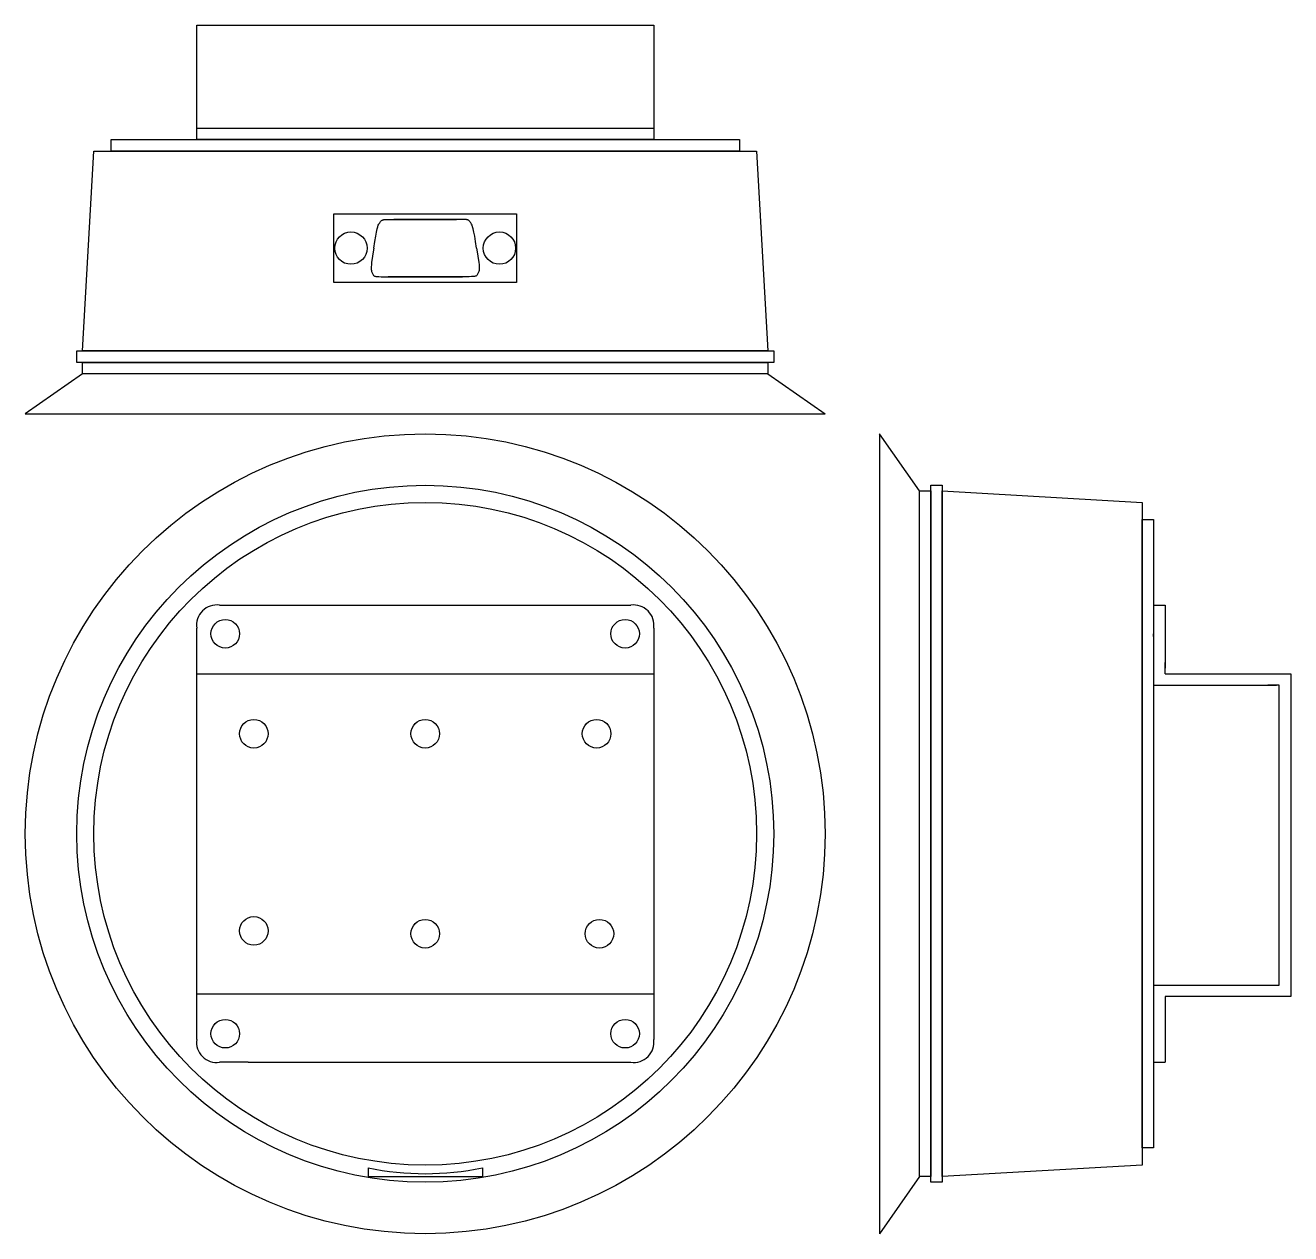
# Model space of a CAD drawing. Extents: x 15 to 236, y 35 to 246.
import ezdxf

# ---------------------------------------------------------------- set-up
doc = ezdxf.new("R2010")
doc.units = 0
doc.header["$LTSCALE"] = 0.5
doc.layers.add('1', color=7, linetype='CONTINUOUS')
doc.layers.add('2', color=7, linetype='CONTINUOUS')

# ---------------------------------------------------------------- blocks, each defined once
blk = doc.blocks.new('INDSENS3-G3')
at = {"layer": '1', "color": 7}
blk.add_lwpolyline([(101, 201.5), (69, 201.5), (69, 213.5), (101, 213.5)], close=True, dxfattribs=at)
for centre in [(72, 207.5), (98, 207.5)]:
    blk.add_circle(centre, 2.83, dxfattribs=at)
blk = doc.blocks.new('INDSENS3-G2')
at = {"layer": '1', "color": 7}
for p, q in [((79.5, 212.5), (90.5, 212.5)), ((90.5, 212.5), (79.5, 212.5)), ((78.5, 202.5), (91.5, 202.5)), ((91.5, 202.5), (78.5, 202.5))]:
    blk.add_line(p, q, dxfattribs=at)
for points in [[(76, 207.5), (76.17619, 208.6774), (76.33138, 209.6068), (76.46802, 210.3213), (76.58854, 210.8542), (76.69539, 211.2386), (76.79102, 211.5078), (76.87785, 211.695), (76.95833, 211.8333), (77.03459, 211.9507), (77.10742, 212.0534), (77.17733, 212.1424), (77.24479, 212.2188), (77.3103, 212.2834), (77.37435, 212.3372), (77.43742, 212.3813), (77.5, 212.4167), (77.56258, 212.4442), (77.62565, 212.4648), (77.6897, 212.4797), (77.75521, 212.4896), (77.82267, 212.4956), (77.89258, 212.4987), (77.96541, 212.4998), (78.04167, 212.5), (78.12313, 212.5), (78.2168, 212.5), (78.33097, 212.5), (78.47396, 212.5), (78.65405, 212.5), (78.87956, 212.5), (79.15877, 212.5), (79.5, 212.5)], [(94, 207.5), (93.82381, 208.6774), (93.66862, 209.6068), (93.53198, 210.3213), (93.41146, 210.8542), (93.30461, 211.2386), (93.20898, 211.5078), (93.12215, 211.695), (93.04167, 211.8333), (92.96541, 211.9507), (92.89258, 212.0534), (92.82267, 212.1424), (92.75521, 212.2188), (92.6897, 212.2834), (92.62565, 212.3372), (92.56258, 212.3813), (92.5, 212.4167), (92.43742, 212.4442), (92.37435, 212.4648), (92.3103, 212.4797), (92.24479, 212.4896), (92.17733, 212.4956), (92.10742, 212.4987), (92.03459, 212.4998), (91.95833, 212.5), (91.87687, 212.5), (91.7832, 212.5), (91.66903, 212.5), (91.52604, 212.5), (91.34595, 212.5), (91.12044, 212.5), (90.84123, 212.5), (90.5, 212.5)], [(76, 207.5), (75.83512, 206.4875), (75.71224, 205.681), (75.62646, 205.0522), (75.57292, 204.5729), (75.54671, 204.2147), (75.54297, 203.9492), (75.5568, 203.7482), (75.58333, 203.5833), (75.61841, 203.4312), (75.66081, 203.2878), (75.71004, 203.1541), (75.76563, 203.0313), (75.82707, 202.9201), (75.89388, 202.8216), (75.96558, 202.7368), (76.04167, 202.6667), (76.12508, 202.6117), (76.23242, 202.5703), (76.38371, 202.5407), (76.59896, 202.5208), (76.89819, 202.5088), (77.30143, 202.5026), (77.82869, 202.5003), (78.5, 202.5)], [(94, 207.5), (94.16488, 206.4875), (94.28776, 205.681), (94.37354, 205.0522), (94.42708, 204.5729), (94.45329, 204.2147), (94.45703, 203.9492), (94.4432, 203.7482), (94.41667, 203.5833), (94.38159, 203.4312), (94.33919, 203.2878), (94.28996, 203.1541), (94.23438, 203.0313), (94.17293, 202.9201), (94.10612, 202.8216), (94.03442, 202.7368), (93.95833, 202.6667), (93.87492, 202.6117), (93.76758, 202.5703), (93.61629, 202.5407), (93.40104, 202.5208), (93.10181, 202.5088), (92.69857, 202.5026), (92.17131, 202.5003), (91.5, 202.5)]]:
    blk.add_lwpolyline(points, dxfattribs=at)
at = {"layer": '1'}
blk.add_blockref('INDSENS3-G3', (0, 0), dxfattribs=at)
blk = doc.blocks.new('INDSENS3-G1')
at = {"layer": '1', "color": 7}
for p, q in [((25, 185.5), (15, 178.5)), ((145, 185.5), (155, 178.5)), ((15, 178.5), (155, 178.5))]:
    blk.add_line(p, q, dxfattribs=at)
for points in [[(140, 224.5), (30, 224.5), (30, 226.5), (140, 226.5)], [(50, 226.5), (50, 226.5), (50.5, 226.5), (50.5, 226.5)], [(146, 187.5), (24, 187.5), (24, 189.5), (146, 189.5)], [(145, 185.5), (25, 185.5), (25, 187.5), (145, 187.5)]]:
    blk.add_lwpolyline(points, close=True, dxfattribs=at)
for points in [[(25, 189.5), (27, 224.5), (143, 224.5)], [(143, 224.5), (145, 189.5), (25, 189.5)]]:
    blk.add_lwpolyline(points, dxfattribs=at)
at = {"layer": '2', "color": 7}
blk.add_line((45, 228.5), (125, 228.5), dxfattribs=at)
blk.add_lwpolyline([(45, 226.5), (45, 246.5), (125, 246.5), (125, 226.5)], close=True, dxfattribs=at)
at = {"layer": '1'}
blk.add_blockref('INDSENS3-G2', (0, 0), dxfattribs=at)

msp = doc.modelspace()

# ---------------------------------------------------------------- linework, layer by layer
at = {"layer": '1', "color": 7}
for p, q in [((164.5, 175), (164.5, 35)), ((171.5, 165), (164.5, 175)), ((171.5, 45), (164.5, 35))]:
    msp.add_line(p, q, dxfattribs=at)
for points in [[(171.5, 45), (171.5, 165), (173.5, 165), (173.5, 45)], [(173.5, 44), (173.5, 166), (175.5, 166), (175.5, 44)], [(210.5, 50), (210.5, 160), (212.5, 160), (212.5, 50)], [(212.5, 140), (212.5, 140), (212.5, 139.5), (212.5, 139.5)]]:
    msp.add_lwpolyline(points, close=True, dxfattribs=at)
for points in [[(175.5, 165), (210.5, 163), (210.5, 47)], [(210.5, 47), (175.5, 45), (175.5, 165)]]:
    msp.add_lwpolyline(points, dxfattribs=at)
for centre, radius in [((85, 105), 70), ((85, 105), 61), ((85, 105), 58), ((50, 140), 2.5), ((120, 140), 2.5), ((55, 122.5), 2.5), ((85, 122.5), 2.5), ((115, 122.5), 2.5), ((55, 88), 2.5), ((85, 87.5), 2.5), ((115.5, 87.5), 2.5), ((50, 70), 2.5), ((120, 70), 2.5)]:
    msp.add_circle(centre, radius, dxfattribs=at)
at = {"layer": '2', "color": 7}
for p, q in [((49, 145), (121, 145)), ((212.5, 145), (214.5, 145)), ((214.5, 145), (214.5, 134)), ((45, 69), (45, 141)), ((125, 141), (125, 69)), ((45, 133), (125, 133)), ((214.5, 133), (214.5, 135)), ((214.5, 134), (214.5, 134)), ((214.5, 133.5), (214.5, 133.5)), ((214.5, 133), (236.5, 133)), ((236.5, 133), (236.5, 77)), ((212.5, 131), (234, 131)), ((234.5, 131), (232.5, 131)), ((234.5, 78.5), (234.5, 131)), ((212.5, 78.5), (234.5, 78.5)), ((236.5, 78), (236.5, 76.5)), ((45, 77), (125, 77)), ((236.5, 76.5), (214.5, 76.5)), ((214.5, 76.5), (214.5, 65)), ((235.5, 76.5), (231.5, 76.5)), ((54, 65), (49, 65)), ((54, 65), (116, 65)), ((116, 65), (121, 65)), ((212.5, 65), (214.5, 65)), ((75, 46.5), (75, 45)), ((75, 45), (95, 45)), ((95, 46.5), (95, 45))]:
    msp.add_line(p, q, dxfattribs=at)
for centre, radius, start, end in [((48.5, 141.5), 3.54, 81.8699, 188.1301), ((121.5, 141.5), 3.54, 351.8699, 98.1301), ((48.5, 68.5), 3.54, 171.8699, 278.1301), ((121.5, 68.5), 3.54, 261.8699, 8.1301), ((85, 96), 50.5, 258.5788, 281.4212)]:
    msp.add_arc(centre, radius, start, end, dxfattribs=at)

# ---------------------------------------------------------------- block references
at = {"layer": '2'}
msp.add_blockref('INDSENS3-G1', (0, 0), dxfattribs=at)

doc.saveas('drawing.dxf')
